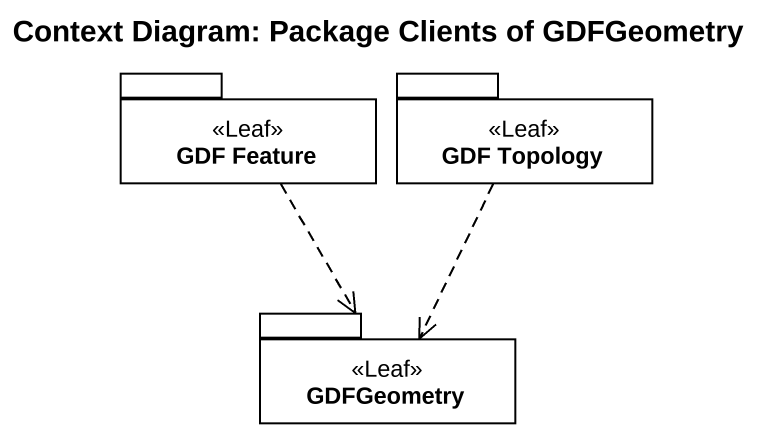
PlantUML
@startuml
title Context Diagram: Package Clients of GDFGeometry
package "GDF Feature" as GDF_Feature <<Leaf>> {
}
package "GDF Topology" as GDF_Topology <<Leaf>> {
}
package GDFGeometry <<Leaf>> {
}
GDF_Feature ..> GDFGeometry
GDF_Topology ..> GDFGeometry
@enduml
